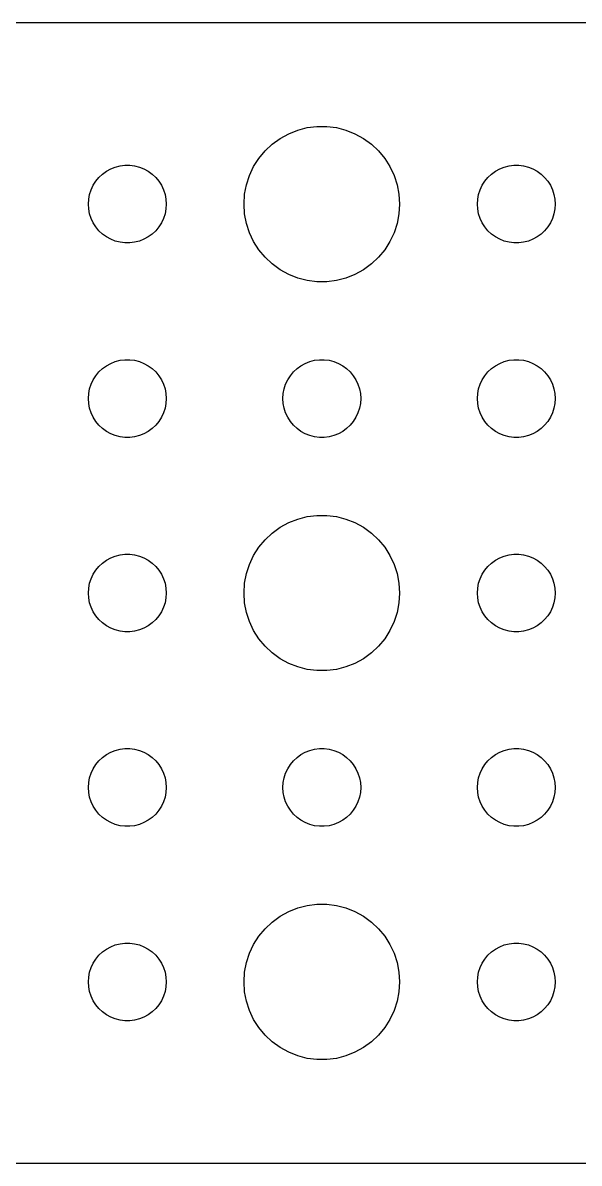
# Model space of a CAD drawing. Header units: metres. Extents: x -187 to 187, y -22 to 22.
# Drawn here: x -161.53 to -140.07, y -21.99 to 21.99 of the extents above; entities that cross this region are included whole.
import ezdxf

# ---------------------------------------------------------------- set-up
doc = ezdxf.new("R2010")
doc.units = ezdxf.units.M

msp = doc.modelspace()

# ---------------------------------------------------------------- linework, layer by layer
for p, q in [((182.314, 21.9901), (-182.314, 21.9901)), ((-151.607, 17.533), (-151.277, 17.7145)), ((-151.277, 17.7145), (-150.927, 17.8532)), ((-150.927, 17.8532), (-150.562, 17.9469)), ((-150.562, 17.9469), (-150.188, 17.9941)), ((-150.188, 17.9941), (-149.812, 17.9941)), ((-149.812, 17.9941), (-149.438, 17.9469)), ((-149.438, 17.9469), (-149.073, 17.8532)), ((-149.073, 17.8532), (-148.723, 17.7145)), ((-148.723, 17.7145), (-148.393, 17.533)), ((-152.187, 17.0536), (-151.912, 17.3115)), ((-151.912, 17.3115), (-151.607, 17.533)), ((-148.393, 17.533), (-148.088, 17.3115)), ((-148.088, 17.3115), (-147.813, 17.0536)), ((-152.629, 16.4453), (-152.427, 16.7634)), ((-152.427, 16.7634), (-152.187, 17.0536)), ((-147.813, 17.0536), (-147.573, 16.7634)), ((-147.573, 16.7634), (-147.371, 16.4453)), ((-158.304, 16.2665), (-158.139, 16.3572)), ((-158.139, 16.3572), (-157.964, 16.4266)), ((-157.964, 16.4266), (-157.781, 16.4734)), ((-157.781, 16.4734), (-157.594, 16.497)), ((-157.594, 16.497), (-157.406, 16.497)), ((-157.406, 16.497), (-157.219, 16.4734)), ((-157.219, 16.4734), (-157.036, 16.4266)), ((-157.036, 16.4266), (-156.861, 16.3572)), ((-156.861, 16.3572), (-156.696, 16.2665)), ((-152.789, 16.1044), (-152.629, 16.4453)), ((-147.371, 16.4453), (-147.211, 16.1044)), ((-143.304, 16.2665), (-143.139, 16.3572)), ((-143.139, 16.3572), (-142.964, 16.4266)), ((-142.964, 16.4266), (-142.781, 16.4734)), ((-142.781, 16.4734), (-142.594, 16.497)), ((-142.594, 16.497), (-142.406, 16.497)), ((-142.406, 16.497), (-142.219, 16.4734)), ((-142.219, 16.4734), (-142.036, 16.4266)), ((-142.036, 16.4266), (-141.861, 16.3572)), ((-141.861, 16.3572), (-141.696, 16.2665)), ((-158.814, 15.7226), (-158.714, 15.8817)), ((-158.714, 15.8817), (-158.593, 16.0268)), ((-158.593, 16.0268), (-158.456, 16.1558)), ((-158.456, 16.1558), (-158.304, 16.2665)), ((-156.696, 16.2665), (-156.544, 16.1558)), ((-156.544, 16.1558), (-156.407, 16.0268)), ((-156.407, 16.0268), (-156.286, 15.8817)), ((-156.286, 15.8817), (-156.186, 15.7226)), ((-152.906, 15.7461), (-152.789, 16.1044)), ((-147.211, 16.1044), (-147.094, 15.7461)), ((-143.814, 15.7226), (-143.714, 15.8817)), ((-143.714, 15.8817), (-143.593, 16.0268)), ((-143.593, 16.0268), (-143.456, 16.1558)), ((-143.456, 16.1558), (-143.304, 16.2665)), ((-141.696, 16.2665), (-141.544, 16.1558)), ((-141.544, 16.1558), (-141.407, 16.0268)), ((-141.407, 16.0268), (-141.286, 15.8817)), ((-141.286, 15.8817), (-141.186, 15.7226)), ((-158.953, 15.373), (-158.895, 15.5522)), ((-158.895, 15.5522), (-158.814, 15.7226)), ((-156.186, 15.7226), (-156.105, 15.5522)), ((-156.105, 15.5522), (-156.047, 15.373)), ((-152.976, 15.376), (-152.906, 15.7461)), ((-147.094, 15.7461), (-147.024, 15.376)), ((-143.953, 15.373), (-143.895, 15.5522)), ((-143.895, 15.5522), (-143.814, 15.7226)), ((-141.186, 15.7226), (-141.105, 15.5522)), ((-141.105, 15.5522), (-141.047, 15.373)), ((-159, 15), (-158.988, 15.188)), ((-158.988, 14.812), (-159, 15)), ((-158.988, 15.188), (-158.953, 15.373)), ((-156.047, 15.373), (-156.012, 15.188)), ((-156.012, 15.188), (-156, 15)), ((-156, 15), (-156.012, 14.812)), ((-153, 15), (-152.976, 15.376)), ((-152.976, 14.624), (-153, 15)), ((-147.024, 15.376), (-147, 15)), ((-147, 15), (-147.024, 14.624)), ((-144, 15), (-143.988, 15.188)), ((-143.988, 14.812), (-144, 15)), ((-143.988, 15.188), (-143.953, 15.373)), ((-141.047, 15.373), (-141.012, 15.188)), ((-141.012, 15.188), (-141, 15)), ((-141, 15), (-141.012, 14.812)), ((-158.953, 14.627), (-158.988, 14.812)), ((-158.895, 14.4478), (-158.953, 14.627)), ((-156.047, 14.627), (-156.105, 14.4478)), ((-156.012, 14.812), (-156.047, 14.627)), ((-152.906, 14.2539), (-152.976, 14.624)), ((-147.024, 14.624), (-147.094, 14.2539)), ((-143.953, 14.627), (-143.988, 14.812)), ((-143.895, 14.4478), (-143.953, 14.627)), ((-141.047, 14.627), (-141.105, 14.4478)), ((-141.012, 14.812), (-141.047, 14.627)), ((-158.814, 14.2774), (-158.895, 14.4478)), ((-158.714, 14.1183), (-158.814, 14.2774)), ((-158.593, 13.9732), (-158.714, 14.1183)), ((-156.286, 14.1183), (-156.407, 13.9732)), ((-156.186, 14.2774), (-156.286, 14.1183)), ((-156.105, 14.4478), (-156.186, 14.2774)), ((-152.789, 13.8956), (-152.906, 14.2539)), ((-147.094, 14.2539), (-147.211, 13.8956)), ((-143.814, 14.2774), (-143.895, 14.4478)), ((-143.714, 14.1183), (-143.814, 14.2774)), ((-143.593, 13.9732), (-143.714, 14.1183)), ((-141.286, 14.1183), (-141.407, 13.9732)), ((-141.186, 14.2774), (-141.286, 14.1183)), ((-141.105, 14.4478), (-141.186, 14.2774)), ((-158.456, 13.8442), (-158.593, 13.9732)), ((-158.304, 13.7335), (-158.456, 13.8442)), ((-158.139, 13.6427), (-158.304, 13.7335)), ((-157.964, 13.5734), (-158.139, 13.6427)), ((-156.861, 13.6427), (-157.036, 13.5734)), ((-156.696, 13.7335), (-156.861, 13.6427)), ((-156.544, 13.8442), (-156.696, 13.7335)), ((-156.407, 13.9732), (-156.544, 13.8442)), ((-152.629, 13.5547), (-152.789, 13.8956)), ((-147.211, 13.8956), (-147.371, 13.5547)), ((-143.456, 13.8442), (-143.593, 13.9732)), ((-143.304, 13.7335), (-143.456, 13.8442)), ((-143.139, 13.6427), (-143.304, 13.7335)), ((-142.964, 13.5734), (-143.139, 13.6427)), ((-141.861, 13.6427), (-142.036, 13.5734)), ((-141.696, 13.7335), (-141.861, 13.6427)), ((-141.544, 13.8442), (-141.696, 13.7335)), ((-141.407, 13.9732), (-141.544, 13.8442)), ((-157.781, 13.5266), (-157.964, 13.5734)), ((-157.594, 13.5029), (-157.781, 13.5266)), ((-157.406, 13.5029), (-157.594, 13.5029)), ((-157.219, 13.5266), (-157.406, 13.5029)), ((-157.036, 13.5734), (-157.219, 13.5266)), ((-152.427, 13.2366), (-152.629, 13.5547)), ((-152.187, 12.9464), (-152.427, 13.2366)), ((-147.573, 13.2366), (-147.813, 12.9464)), ((-147.371, 13.5547), (-147.573, 13.2366)), ((-142.781, 13.5266), (-142.964, 13.5734)), ((-142.594, 13.5029), (-142.781, 13.5266)), ((-142.406, 13.5029), (-142.594, 13.5029)), ((-142.219, 13.5266), (-142.406, 13.5029)), ((-142.036, 13.5734), (-142.219, 13.5266)), ((-151.912, 12.6884), (-152.187, 12.9464)), ((-147.813, 12.9464), (-148.088, 12.6884)), ((-151.607, 12.467), (-151.912, 12.6884)), ((-151.277, 12.2855), (-151.607, 12.467)), ((-148.393, 12.467), (-148.723, 12.2855)), ((-148.088, 12.6884), (-148.393, 12.467)), ((-150.927, 12.1468), (-151.277, 12.2855)), ((-150.562, 12.0531), (-150.927, 12.1468)), ((-150.188, 12.0059), (-150.562, 12.0531)), ((-149.812, 12.0059), (-150.188, 12.0059)), ((-149.438, 12.0531), (-149.812, 12.0059)), ((-149.073, 12.1468), (-149.438, 12.0531)), ((-148.723, 12.2855), (-149.073, 12.1468)), ((-158.304, 8.76648), (-158.139, 8.85724)), ((-158.139, 8.85724), (-157.964, 8.92657)), ((-157.964, 8.92657), (-157.781, 8.97342)), ((-157.781, 8.97342), (-157.594, 8.99704)), ((-157.594, 8.99704), (-157.406, 8.99704)), ((-157.406, 8.99704), (-157.219, 8.97342)), ((-157.219, 8.97342), (-157.036, 8.92657)), ((-157.036, 8.92657), (-156.861, 8.85724)), ((-156.861, 8.85724), (-156.696, 8.76648)), ((-150.804, 8.76648), (-150.639, 8.85724)), ((-150.639, 8.85724), (-150.464, 8.92657)), ((-150.464, 8.92657), (-150.281, 8.97342)), ((-150.281, 8.97342), (-150.094, 8.99704)), ((-150.094, 8.99704), (-149.906, 8.99704)), ((-149.906, 8.99704), (-149.719, 8.97342)), ((-149.719, 8.97342), (-149.536, 8.92657)), ((-149.536, 8.92657), (-149.361, 8.85724)), ((-149.361, 8.85724), (-149.196, 8.76648)), ((-143.304, 8.76648), (-143.139, 8.85724)), ((-143.139, 8.85724), (-142.964, 8.92657)), ((-142.964, 8.92657), (-142.781, 8.97342)), ((-142.781, 8.97342), (-142.594, 8.99704)), ((-142.594, 8.99704), (-142.406, 8.99704)), ((-142.406, 8.99704), (-142.219, 8.97342)), ((-142.219, 8.97342), (-142.036, 8.92657)), ((-142.036, 8.92657), (-141.861, 8.85724)), ((-141.861, 8.85724), (-141.696, 8.76648)), ((-158.814, 8.22263), (-158.714, 8.38167)), ((-158.714, 8.38167), (-158.593, 8.52681)), ((-158.593, 8.52681), (-158.456, 8.65576)), ((-158.456, 8.65576), (-158.304, 8.76648)), ((-156.696, 8.76648), (-156.544, 8.65576)), ((-156.544, 8.65576), (-156.407, 8.52681)), ((-156.407, 8.52681), (-156.286, 8.38167)), ((-156.286, 8.38167), (-156.186, 8.22263)), ((-151.314, 8.22263), (-151.214, 8.38167)), ((-151.214, 8.38167), (-151.093, 8.52681)), ((-151.093, 8.52681), (-150.956, 8.65576)), ((-150.956, 8.65576), (-150.804, 8.76648)), ((-149.196, 8.76648), (-149.044, 8.65576)), ((-149.044, 8.65576), (-148.907, 8.52681)), ((-148.907, 8.52681), (-148.786, 8.38167)), ((-148.786, 8.38167), (-148.686, 8.22263)), ((-143.814, 8.22263), (-143.714, 8.38167)), ((-143.714, 8.38167), (-143.593, 8.52681)), ((-143.593, 8.52681), (-143.456, 8.65576)), ((-143.456, 8.65576), (-143.304, 8.76648)), ((-141.696, 8.76648), (-141.544, 8.65576)), ((-141.544, 8.65576), (-141.407, 8.52681)), ((-141.407, 8.52681), (-141.286, 8.38167)), ((-141.286, 8.38167), (-141.186, 8.22263)), ((-158.953, 7.87303), (-158.895, 8.05219)), ((-158.895, 8.05219), (-158.814, 8.22263)), ((-156.186, 8.22263), (-156.105, 8.05219)), ((-156.105, 8.05219), (-156.047, 7.87303)), ((-151.453, 7.87303), (-151.395, 8.05219)), ((-151.395, 8.05219), (-151.314, 8.22263)), ((-148.686, 8.22263), (-148.605, 8.05219)), ((-148.605, 8.05219), (-148.547, 7.87303)), ((-143.953, 7.87303), (-143.895, 8.05219)), ((-143.895, 8.05219), (-143.814, 8.22263)), ((-141.186, 8.22263), (-141.105, 8.05219)), ((-141.105, 8.05219), (-141.047, 7.87303)), ((-159, 7.5), (-158.988, 7.68799)), ((-158.988, 7.312), (-159, 7.5)), ((-158.988, 7.68799), (-158.953, 7.87303)), ((-156.047, 7.87303), (-156.012, 7.68799)), ((-156.012, 7.68799), (-156, 7.5)), ((-156, 7.5), (-156.012, 7.312)), ((-151.5, 7.5), (-151.488, 7.68799)), ((-151.488, 7.312), (-151.5, 7.5)), ((-151.488, 7.68799), (-151.453, 7.87303)), ((-148.547, 7.87303), (-148.512, 7.68799)), ((-148.512, 7.68799), (-148.5, 7.5)), ((-148.5, 7.5), (-148.512, 7.312)), ((-144, 7.5), (-143.988, 7.68799)), ((-143.988, 7.312), (-144, 7.5)), ((-143.988, 7.68799), (-143.953, 7.87303)), ((-141.047, 7.87303), (-141.012, 7.68799)), ((-141.012, 7.68799), (-141, 7.5)), ((-141, 7.5), (-141.012, 7.312)), ((-158.953, 7.12695), (-158.988, 7.312)), ((-158.895, 6.9478), (-158.953, 7.12695)), ((-156.047, 7.12695), (-156.105, 6.9478)), ((-156.012, 7.312), (-156.047, 7.12695)), ((-151.453, 7.12695), (-151.488, 7.312)), ((-151.395, 6.9478), (-151.453, 7.12695)), ((-148.547, 7.12695), (-148.605, 6.9478)), ((-148.512, 7.312), (-148.547, 7.12695)), ((-143.953, 7.12695), (-143.988, 7.312)), ((-143.895, 6.9478), (-143.953, 7.12695)), ((-141.047, 7.12695), (-141.105, 6.9478)), ((-141.012, 7.312), (-141.047, 7.12695)), ((-158.814, 6.77736), (-158.895, 6.9478)), ((-158.714, 6.61832), (-158.814, 6.77736)), ((-158.593, 6.47318), (-158.714, 6.61832)), ((-156.286, 6.61832), (-156.407, 6.47318)), ((-156.186, 6.77736), (-156.286, 6.61832)), ((-156.105, 6.9478), (-156.186, 6.77736)), ((-151.314, 6.77736), (-151.395, 6.9478)), ((-151.214, 6.61832), (-151.314, 6.77736)), ((-151.093, 6.47318), (-151.214, 6.61832)), ((-148.786, 6.61832), (-148.907, 6.47318)), ((-148.686, 6.77736), (-148.786, 6.61832)), ((-148.605, 6.9478), (-148.686, 6.77736)), ((-143.814, 6.77736), (-143.895, 6.9478)), ((-143.714, 6.61832), (-143.814, 6.77736)), ((-143.593, 6.47318), (-143.714, 6.61832)), ((-141.286, 6.61832), (-141.407, 6.47318)), ((-141.186, 6.77736), (-141.286, 6.61832)), ((-141.105, 6.9478), (-141.186, 6.77736)), ((-158.456, 6.34422), (-158.593, 6.47318)), ((-158.304, 6.23351), (-158.456, 6.34422)), ((-158.139, 6.14275), (-158.304, 6.23351)), ((-156.696, 6.23351), (-156.861, 6.14275)), ((-156.544, 6.34422), (-156.696, 6.23351)), ((-156.407, 6.47318), (-156.544, 6.34422)), ((-150.956, 6.34422), (-151.093, 6.47318)), ((-150.804, 6.23351), (-150.956, 6.34422)), ((-150.639, 6.14275), (-150.804, 6.23351)), ((-149.196, 6.23351), (-149.361, 6.14275)), ((-149.044, 6.34422), (-149.196, 6.23351)), ((-148.907, 6.47318), (-149.044, 6.34422)), ((-143.456, 6.34422), (-143.593, 6.47318)), ((-143.304, 6.23351), (-143.456, 6.34422)), ((-143.139, 6.14275), (-143.304, 6.23351)), ((-141.696, 6.23351), (-141.861, 6.14275)), ((-141.544, 6.34422), (-141.696, 6.23351)), ((-141.407, 6.47318), (-141.544, 6.34422)), ((-157.964, 6.07341), (-158.139, 6.14275)), ((-157.781, 6.02657), (-157.964, 6.07341)), ((-157.594, 6.00294), (-157.781, 6.02657)), ((-157.406, 6.00294), (-157.594, 6.00294)), ((-157.219, 6.02657), (-157.406, 6.00294)), ((-157.036, 6.07341), (-157.219, 6.02657)), ((-156.861, 6.14275), (-157.036, 6.07341)), ((-150.464, 6.07341), (-150.639, 6.14275)), ((-150.281, 6.02657), (-150.464, 6.07341)), ((-150.094, 6.00294), (-150.281, 6.02657)), ((-149.906, 6.00294), (-150.094, 6.00294)), ((-149.719, 6.02657), (-149.906, 6.00294)), ((-149.536, 6.07341), (-149.719, 6.02657)), ((-149.361, 6.14275), (-149.536, 6.07341)), ((-142.964, 6.07341), (-143.139, 6.14275)), ((-142.781, 6.02657), (-142.964, 6.07341)), ((-142.594, 6.00294), (-142.781, 6.02657)), ((-142.406, 6.00294), (-142.594, 6.00294)), ((-142.219, 6.02657), (-142.406, 6.00294)), ((-142.036, 6.07341), (-142.219, 6.02657)), ((-141.861, 6.14275), (-142.036, 6.07341)), ((-151.607, 2.53297), (-151.277, 2.71448)), ((-151.277, 2.71448), (-150.927, 2.85316)), ((-150.927, 2.85316), (-150.562, 2.94685)), ((-150.562, 2.94685), (-150.188, 2.99408)), ((-150.188, 2.99408), (-149.812, 2.99408)), ((-149.812, 2.99408), (-149.438, 2.94685)), ((-149.438, 2.94685), (-149.073, 2.85316)), ((-149.073, 2.85316), (-148.723, 2.71448)), ((-148.723, 2.71448), (-148.393, 2.53297)), ((-152.187, 2.05363), (-151.912, 2.31154)), ((-151.912, 2.31154), (-151.607, 2.53297)), ((-148.393, 2.53297), (-148.088, 2.31154)), ((-148.088, 2.31154), (-147.813, 2.05363)), ((-152.629, 1.44525), (-152.427, 1.76335)), ((-152.427, 1.76335), (-152.187, 2.05363)), ((-147.813, 2.05363), (-147.573, 1.76335)), ((-147.573, 1.76335), (-147.371, 1.44525)), ((-158.304, 1.26648), (-158.139, 1.35724)), ((-158.139, 1.35724), (-157.964, 1.42657)), ((-157.964, 1.42657), (-157.781, 1.47342)), ((-157.781, 1.47342), (-157.594, 1.49704)), ((-157.594, 1.49704), (-157.406, 1.49704)), ((-157.406, 1.49704), (-157.219, 1.47342)), ((-157.219, 1.47342), (-157.036, 1.42657)), ((-157.036, 1.42657), (-156.861, 1.35724)), ((-156.861, 1.35724), (-156.696, 1.26648)), ((-152.789, 1.10437), (-152.629, 1.44525)), ((-147.371, 1.44525), (-147.211, 1.10437)), ((-143.304, 1.26648), (-143.139, 1.35724)), ((-143.139, 1.35724), (-142.964, 1.42657)), ((-142.964, 1.42657), (-142.781, 1.47342)), ((-142.781, 1.47342), (-142.594, 1.49704)), ((-142.594, 1.49704), (-142.406, 1.49704)), ((-142.406, 1.49704), (-142.219, 1.47342)), ((-142.219, 1.47342), (-142.036, 1.42657)), ((-142.036, 1.42657), (-141.861, 1.35724)), ((-141.861, 1.35724), (-141.696, 1.26648)), ((-158.814, 0.722626), (-158.714, 0.881668)), ((-158.714, 0.881668), (-158.593, 1.02681)), ((-158.593, 1.02681), (-158.456, 1.15576)), ((-158.456, 1.15576), (-158.304, 1.26648)), ((-156.696, 1.26648), (-156.544, 1.15576)), ((-156.544, 1.15576), (-156.407, 1.02681)), ((-156.407, 1.02681), (-156.286, 0.881668)), ((-156.286, 0.881668), (-156.186, 0.722626)), ((-152.906, 0.746063), (-152.789, 1.10437)), ((-147.211, 1.10437), (-147.094, 0.746063)), ((-143.814, 0.722626), (-143.714, 0.881668)), ((-143.714, 0.881668), (-143.593, 1.02681)), ((-143.593, 1.02681), (-143.456, 1.15576)), ((-143.456, 1.15576), (-143.304, 1.26648)), ((-141.696, 1.26648), (-141.544, 1.15576)), ((-141.544, 1.15576), (-141.407, 1.02681)), ((-141.407, 1.02681), (-141.286, 0.881668)), ((-141.286, 0.881668), (-141.186, 0.722626)), ((-158.953, 0.373032), (-158.895, 0.552185)), ((-158.895, 0.552185), (-158.814, 0.722626)), ((-156.186, 0.722626), (-156.105, 0.552185)), ((-156.105, 0.552185), (-156.047, 0.373032)), ((-152.976, 0.375992), (-152.906, 0.746063)), ((-147.094, 0.746063), (-147.024, 0.375992)), ((-143.953, 0.373032), (-143.895, 0.552185)), ((-143.895, 0.552185), (-143.814, 0.722626)), ((-141.186, 0.722626), (-141.105, 0.552185)), ((-141.105, 0.552185), (-141.047, 0.373032)), ((-159, 0), (-158.988, 0.187988)), ((-158.988, -0.187988), (-159, 0)), ((-158.988, 0.187988), (-158.953, 0.373032)), ((-156.047, 0.373032), (-156.012, 0.187988)), ((-156.012, 0.187988), (-156, 0)), ((-156, 0), (-156.012, -0.187988)), ((-153, 0), (-152.976, 0.375992)), ((-152.976, -0.375992), (-153, 0)), ((-147.024, 0.375992), (-147, 0)), ((-147, 0), (-147.024, -0.375992)), ((-144, 0), (-143.988, 0.187988)), ((-143.988, -0.187988), (-144, 0)), ((-143.988, 0.187988), (-143.953, 0.373032)), ((-141.047, 0.373032), (-141.012, 0.187988)), ((-141.012, 0.187988), (-141, 0)), ((-141, 0), (-141.012, -0.187988)), ((-158.953, -0.373032), (-158.988, -0.187988)), ((-158.895, -0.552185), (-158.953, -0.373032)), ((-156.047, -0.373032), (-156.105, -0.552185)), ((-156.012, -0.187988), (-156.047, -0.373032)), ((-152.906, -0.746063), (-152.976, -0.375992)), ((-147.024, -0.375992), (-147.094, -0.746063)), ((-143.953, -0.373032), (-143.988, -0.187988)), ((-143.895, -0.552185), (-143.953, -0.373032)), ((-141.047, -0.373032), (-141.105, -0.552185)), ((-141.012, -0.187988), (-141.047, -0.373032)), ((-158.814, -0.722626), (-158.895, -0.552185)), ((-158.714, -0.881668), (-158.814, -0.722626)), ((-156.186, -0.722626), (-156.286, -0.881668)), ((-156.105, -0.552185), (-156.186, -0.722626)), ((-152.789, -1.10437), (-152.906, -0.746063)), ((-147.094, -0.746063), (-147.211, -1.10437)), ((-143.814, -0.722626), (-143.895, -0.552185)), ((-143.714, -0.881668), (-143.814, -0.722626)), ((-141.186, -0.722626), (-141.286, -0.881668)), ((-141.105, -0.552185), (-141.186, -0.722626)), ((-158.593, -1.02681), (-158.714, -0.881668)), ((-158.456, -1.15576), (-158.593, -1.02681)), ((-158.304, -1.26648), (-158.456, -1.15576)), ((-158.139, -1.35724), (-158.304, -1.26648)), ((-156.696, -1.26648), (-156.861, -1.35724)), ((-156.544, -1.15576), (-156.696, -1.26648)), ((-156.407, -1.02681), (-156.544, -1.15576)), ((-156.286, -0.881668), (-156.407, -1.02681)), ((-152.629, -1.44525), (-152.789, -1.10437)), ((-147.211, -1.10437), (-147.371, -1.44525)), ((-143.593, -1.02681), (-143.714, -0.881668)), ((-143.456, -1.15576), (-143.593, -1.02681)), ((-143.304, -1.26648), (-143.456, -1.15576)), ((-143.139, -1.35724), (-143.304, -1.26648)), ((-141.696, -1.26648), (-141.861, -1.35724)), ((-141.544, -1.15576), (-141.696, -1.26648)), ((-141.407, -1.02681), (-141.544, -1.15576)), ((-141.286, -0.881668), (-141.407, -1.02681)), ((-157.964, -1.42657), (-158.139, -1.35724)), ((-157.781, -1.47342), (-157.964, -1.42657)), ((-157.594, -1.49704), (-157.781, -1.47342)), ((-157.406, -1.49704), (-157.594, -1.49704)), ((-157.219, -1.47342), (-157.406, -1.49704)), ((-157.036, -1.42657), (-157.219, -1.47342)), ((-156.861, -1.35724), (-157.036, -1.42657)), ((-152.427, -1.76335), (-152.629, -1.44525)), ((-147.371, -1.44525), (-147.573, -1.76335)), ((-142.964, -1.42657), (-143.139, -1.35724)), ((-142.781, -1.47342), (-142.964, -1.42657)), ((-142.594, -1.49704), (-142.781, -1.47342)), ((-142.406, -1.49704), (-142.594, -1.49704)), ((-142.219, -1.47342), (-142.406, -1.49704)), ((-142.036, -1.42657), (-142.219, -1.47342)), ((-141.861, -1.35724), (-142.036, -1.42657)), ((-152.187, -2.05363), (-152.427, -1.76335)), ((-151.912, -2.31154), (-152.187, -2.05363)), ((-147.813, -2.05363), (-148.088, -2.31154)), ((-147.573, -1.76335), (-147.813, -2.05363)), ((-151.607, -2.53297), (-151.912, -2.31154)), ((-151.277, -2.71448), (-151.607, -2.53297)), ((-148.393, -2.53297), (-148.723, -2.71448)), ((-148.088, -2.31154), (-148.393, -2.53297)), ((-150.927, -2.85316), (-151.277, -2.71448)), ((-150.562, -2.94685), (-150.927, -2.85316)), ((-150.188, -2.99408), (-150.562, -2.94685)), ((-149.812, -2.99408), (-150.188, -2.99408)), ((-149.438, -2.94685), (-149.812, -2.99408)), ((-149.073, -2.85316), (-149.438, -2.94685)), ((-148.723, -2.71448), (-149.073, -2.85316)), ((-158.304, -6.23351), (-158.139, -6.14275)), ((-158.139, -6.14275), (-157.964, -6.07341)), ((-157.964, -6.07341), (-157.781, -6.02657)), ((-157.781, -6.02657), (-157.594, -6.00294)), ((-157.594, -6.00294), (-157.406, -6.00294)), ((-157.406, -6.00294), (-157.219, -6.02657)), ((-157.219, -6.02657), (-157.036, -6.07341)), ((-157.036, -6.07341), (-156.861, -6.14275)), ((-156.861, -6.14275), (-156.696, -6.23351)), ((-150.804, -6.23351), (-150.639, -6.14275)), ((-150.639, -6.14275), (-150.464, -6.07341)), ((-150.464, -6.07341), (-150.281, -6.02657)), ((-150.281, -6.02657), (-150.094, -6.00294)), ((-150.094, -6.00294), (-149.906, -6.00294)), ((-149.906, -6.00294), (-149.719, -6.02657)), ((-149.719, -6.02657), (-149.536, -6.07341)), ((-149.536, -6.07341), (-149.361, -6.14275)), ((-149.361, -6.14275), (-149.196, -6.23351)), ((-143.304, -6.23351), (-143.139, -6.14275)), ((-143.139, -6.14275), (-142.964, -6.07341)), ((-142.964, -6.07341), (-142.781, -6.02657)), ((-142.781, -6.02657), (-142.594, -6.00294)), ((-142.594, -6.00294), (-142.406, -6.00294)), ((-142.406, -6.00294), (-142.219, -6.02657)), ((-142.219, -6.02657), (-142.036, -6.07341)), ((-142.036, -6.07341), (-141.861, -6.14275)), ((-141.861, -6.14275), (-141.696, -6.23351)), ((-158.714, -6.61832), (-158.593, -6.47318)), ((-158.593, -6.47318), (-158.456, -6.34422)), ((-158.456, -6.34422), (-158.304, -6.23351)), ((-156.696, -6.23351), (-156.544, -6.34422)), ((-156.544, -6.34422), (-156.407, -6.47318)), ((-156.407, -6.47318), (-156.286, -6.61832)), ((-151.214, -6.61832), (-151.093, -6.47318)), ((-151.093, -6.47318), (-150.956, -6.34422)), ((-150.956, -6.34422), (-150.804, -6.23351)), ((-149.196, -6.23351), (-149.044, -6.34422)), ((-149.044, -6.34422), (-148.907, -6.47318)), ((-148.907, -6.47318), (-148.786, -6.61832)), ((-143.714, -6.61832), (-143.593, -6.47318)), ((-143.593, -6.47318), (-143.456, -6.34422)), ((-143.456, -6.34422), (-143.304, -6.23351)), ((-141.696, -6.23351), (-141.544, -6.34422)), ((-141.544, -6.34422), (-141.407, -6.47318)), ((-141.407, -6.47318), (-141.286, -6.61832)), ((-158.953, -7.12695), (-158.895, -6.9478)), ((-158.895, -6.9478), (-158.814, -6.77736)), ((-158.814, -6.77736), (-158.714, -6.61832)), ((-156.286, -6.61832), (-156.186, -6.77736)), ((-156.186, -6.77736), (-156.105, -6.9478)), ((-156.105, -6.9478), (-156.047, -7.12695)), ((-151.453, -7.12695), (-151.395, -6.9478)), ((-151.395, -6.9478), (-151.314, -6.77736)), ((-151.314, -6.77736), (-151.214, -6.61832)), ((-148.786, -6.61832), (-148.686, -6.77736)), ((-148.686, -6.77736), (-148.605, -6.9478)), ((-148.605, -6.9478), (-148.547, -7.12695)), ((-143.953, -7.12695), (-143.895, -6.9478)), ((-143.895, -6.9478), (-143.814, -6.77736)), ((-143.814, -6.77736), (-143.714, -6.61832)), ((-141.286, -6.61832), (-141.186, -6.77736)), ((-141.186, -6.77736), (-141.105, -6.9478)), ((-141.105, -6.9478), (-141.047, -7.12695)), ((-159, -7.5), (-158.988, -7.312)), ((-158.988, -7.312), (-158.953, -7.12695)), ((-156.047, -7.12695), (-156.012, -7.312)), ((-156.012, -7.312), (-156, -7.5)), ((-151.5, -7.5), (-151.488, -7.312)), ((-151.488, -7.312), (-151.453, -7.12695)), ((-148.547, -7.12695), (-148.512, -7.312)), ((-148.512, -7.312), (-148.5, -7.5)), ((-144, -7.5), (-143.988, -7.312)), ((-143.988, -7.312), (-143.953, -7.12695)), ((-141.047, -7.12695), (-141.012, -7.312)), ((-141.012, -7.312), (-141, -7.5)), ((-158.988, -7.68799), (-159, -7.5)), ((-158.953, -7.87303), (-158.988, -7.68799)), ((-158.895, -8.05219), (-158.953, -7.87303)), ((-156.047, -7.87303), (-156.105, -8.05219)), ((-156.012, -7.68799), (-156.047, -7.87303)), ((-156, -7.5), (-156.012, -7.68799)), ((-151.488, -7.68799), (-151.5, -7.5)), ((-151.453, -7.87303), (-151.488, -7.68799)), ((-151.395, -8.05219), (-151.453, -7.87303)), ((-148.547, -7.87303), (-148.605, -8.05219)), ((-148.512, -7.68799), (-148.547, -7.87303)), ((-148.5, -7.5), (-148.512, -7.68799)), ((-143.988, -7.68799), (-144, -7.5)), ((-143.953, -7.87303), (-143.988, -7.68799)), ((-143.895, -8.05219), (-143.953, -7.87303)), ((-141.047, -7.87303), (-141.105, -8.05219)), ((-141.012, -7.68799), (-141.047, -7.87303)), ((-141, -7.5), (-141.012, -7.68799)), ((-158.814, -8.22263), (-158.895, -8.05219)), ((-158.714, -8.38167), (-158.814, -8.22263)), ((-156.186, -8.22263), (-156.286, -8.38167)), ((-156.105, -8.05219), (-156.186, -8.22263)), ((-151.314, -8.22263), (-151.395, -8.05219)), ((-151.214, -8.38167), (-151.314, -8.22263)), ((-148.686, -8.22263), (-148.786, -8.38167)), ((-148.605, -8.05219), (-148.686, -8.22263)), ((-143.814, -8.22263), (-143.895, -8.05219)), ((-143.714, -8.38167), (-143.814, -8.22263)), ((-141.186, -8.22263), (-141.286, -8.38167)), ((-141.105, -8.05219), (-141.186, -8.22263)), ((-158.593, -8.52681), (-158.714, -8.38167)), ((-158.456, -8.65576), (-158.593, -8.52681)), ((-158.304, -8.76648), (-158.456, -8.65576)), ((-158.139, -8.85724), (-158.304, -8.76648)), ((-156.696, -8.76648), (-156.861, -8.85724)), ((-156.544, -8.65576), (-156.696, -8.76648)), ((-156.407, -8.52681), (-156.544, -8.65576)), ((-156.286, -8.38167), (-156.407, -8.52681)), ((-151.093, -8.52681), (-151.214, -8.38167)), ((-150.956, -8.65576), (-151.093, -8.52681)), ((-150.804, -8.76648), (-150.956, -8.65576)), ((-150.639, -8.85724), (-150.804, -8.76648)), ((-149.196, -8.76648), (-149.361, -8.85724)), ((-149.044, -8.65576), (-149.196, -8.76648)), ((-148.907, -8.52681), (-149.044, -8.65576)), ((-148.786, -8.38167), (-148.907, -8.52681)), ((-143.593, -8.52681), (-143.714, -8.38167)), ((-143.456, -8.65576), (-143.593, -8.52681)), ((-143.304, -8.76648), (-143.456, -8.65576)), ((-143.139, -8.85724), (-143.304, -8.76648)), ((-141.696, -8.76648), (-141.861, -8.85724)), ((-141.544, -8.65576), (-141.696, -8.76648)), ((-141.407, -8.52681), (-141.544, -8.65576)), ((-141.286, -8.38167), (-141.407, -8.52681)), ((-157.964, -8.92657), (-158.139, -8.85724)), ((-157.781, -8.97342), (-157.964, -8.92657)), ((-157.594, -8.99704), (-157.781, -8.97342)), ((-157.406, -8.99704), (-157.594, -8.99704)), ((-157.219, -8.97342), (-157.406, -8.99704)), ((-157.036, -8.92657), (-157.219, -8.97342)), ((-156.861, -8.85724), (-157.036, -8.92657)), ((-150.464, -8.92657), (-150.639, -8.85724)), ((-150.281, -8.97342), (-150.464, -8.92657)), ((-150.094, -8.99704), (-150.281, -8.97342)), ((-149.906, -8.99704), (-150.094, -8.99704)), ((-149.719, -8.97342), (-149.906, -8.99704)), ((-149.536, -8.92657), (-149.719, -8.97342)), ((-149.361, -8.85724), (-149.536, -8.92657)), ((-142.964, -8.92657), (-143.139, -8.85724)), ((-142.781, -8.97342), (-142.964, -8.92657)), ((-142.594, -8.99704), (-142.781, -8.97342)), ((-142.406, -8.99704), (-142.594, -8.99704)), ((-142.219, -8.97342), (-142.406, -8.99704)), ((-142.036, -8.92657), (-142.219, -8.97342)), ((-141.861, -8.85724), (-142.036, -8.92657)), ((-151.607, -12.467), (-151.277, -12.2855)), ((-151.277, -12.2855), (-150.927, -12.1468)), ((-150.927, -12.1468), (-150.562, -12.0531)), ((-150.562, -12.0531), (-150.188, -12.0059)), ((-150.188, -12.0059), (-149.812, -12.0059)), ((-149.812, -12.0059), (-149.438, -12.0531)), ((-149.438, -12.0531), (-149.073, -12.1468)), ((-149.073, -12.1468), (-148.723, -12.2855)), ((-148.723, -12.2855), (-148.393, -12.467)), ((-152.187, -12.9464), (-151.912, -12.6884)), ((-151.912, -12.6884), (-151.607, -12.467)), ((-148.393, -12.467), (-148.088, -12.6884)), ((-148.088, -12.6884), (-147.813, -12.9464)), ((-152.427, -13.2366), (-152.187, -12.9464)), ((-147.813, -12.9464), (-147.573, -13.2366)), ((-158.139, -13.6427), (-157.964, -13.5734)), ((-157.964, -13.5734), (-157.781, -13.5266)), ((-157.781, -13.5266), (-157.594, -13.5029)), ((-157.594, -13.5029), (-157.406, -13.5029)), ((-157.406, -13.5029), (-157.219, -13.5266)), ((-157.219, -13.5266), (-157.036, -13.5734)), ((-157.036, -13.5734), (-156.861, -13.6427)), ((-152.789, -13.8956), (-152.629, -13.5547)), ((-152.629, -13.5547), (-152.427, -13.2366)), ((-147.573, -13.2366), (-147.371, -13.5547)), ((-147.371, -13.5547), (-147.211, -13.8956)), ((-143.139, -13.6427), (-142.964, -13.5734)), ((-142.964, -13.5734), (-142.781, -13.5266)), ((-142.781, -13.5266), (-142.594, -13.5029)), ((-142.594, -13.5029), (-142.406, -13.5029)), ((-142.406, -13.5029), (-142.219, -13.5266)), ((-142.219, -13.5266), (-142.036, -13.5734)), ((-142.036, -13.5734), (-141.861, -13.6427)), ((-158.714, -14.1183), (-158.593, -13.9732)), ((-158.593, -13.9732), (-158.456, -13.8442)), ((-158.456, -13.8442), (-158.304, -13.7335)), ((-158.304, -13.7335), (-158.139, -13.6427)), ((-156.861, -13.6427), (-156.696, -13.7335)), ((-156.696, -13.7335), (-156.544, -13.8442)), ((-156.544, -13.8442), (-156.407, -13.9732)), ((-156.407, -13.9732), (-156.286, -14.1183)), ((-152.906, -14.2539), (-152.789, -13.8956)), ((-147.211, -13.8956), (-147.094, -14.2539)), ((-143.714, -14.1183), (-143.593, -13.9732)), ((-143.593, -13.9732), (-143.456, -13.8442)), ((-143.456, -13.8442), (-143.304, -13.7335)), ((-143.304, -13.7335), (-143.139, -13.6427)), ((-141.861, -13.6427), (-141.696, -13.7335)), ((-141.696, -13.7335), (-141.544, -13.8442)), ((-141.544, -13.8442), (-141.407, -13.9732)), ((-141.407, -13.9732), (-141.286, -14.1183)), ((-158.953, -14.627), (-158.895, -14.4478)), ((-158.895, -14.4478), (-158.814, -14.2774)), ((-158.814, -14.2774), (-158.714, -14.1183)), ((-156.286, -14.1183), (-156.186, -14.2774)), ((-156.186, -14.2774), (-156.105, -14.4478)), ((-156.105, -14.4478), (-156.047, -14.627)), ((-152.976, -14.624), (-152.906, -14.2539)), ((-147.094, -14.2539), (-147.024, -14.624)), ((-143.953, -14.627), (-143.895, -14.4478)), ((-143.895, -14.4478), (-143.814, -14.2774)), ((-143.814, -14.2774), (-143.714, -14.1183)), ((-141.286, -14.1183), (-141.186, -14.2774)), ((-141.186, -14.2774), (-141.105, -14.4478)), ((-141.105, -14.4478), (-141.047, -14.627)), ((-159, -15), (-158.988, -14.812)), ((-158.988, -14.812), (-158.953, -14.627)), ((-156.047, -14.627), (-156.012, -14.812)), ((-156.012, -14.812), (-156, -15)), ((-153, -15), (-152.976, -14.624)), ((-147.024, -14.624), (-147, -15)), ((-144, -15), (-143.988, -14.812)), ((-143.988, -14.812), (-143.953, -14.627)), ((-141.047, -14.627), (-141.012, -14.812)), ((-141.012, -14.812), (-141, -15)), ((-158.988, -15.188), (-159, -15)), ((-158.953, -15.373), (-158.988, -15.188)), ((-158.895, -15.5522), (-158.953, -15.373)), ((-156.047, -15.373), (-156.105, -15.5522)), ((-156.012, -15.188), (-156.047, -15.373)), ((-156, -15), (-156.012, -15.188)), ((-152.976, -15.376), (-153, -15)), ((-152.906, -15.7461), (-152.976, -15.376)), ((-147.024, -15.376), (-147.094, -15.7461)), ((-147, -15), (-147.024, -15.376)), ((-143.988, -15.188), (-144, -15)), ((-143.953, -15.373), (-143.988, -15.188)), ((-143.895, -15.5522), (-143.953, -15.373)), ((-141.047, -15.373), (-141.105, -15.5522)), ((-141.012, -15.188), (-141.047, -15.373)), ((-141, -15), (-141.012, -15.188)), ((-158.814, -15.7226), (-158.895, -15.5522)), ((-158.714, -15.8817), (-158.814, -15.7226)), ((-156.186, -15.7226), (-156.286, -15.8817)), ((-156.105, -15.5522), (-156.186, -15.7226)), ((-152.789, -16.1044), (-152.906, -15.7461)), ((-147.094, -15.7461), (-147.211, -16.1044)), ((-143.814, -15.7226), (-143.895, -15.5522)), ((-143.714, -15.8817), (-143.814, -15.7226)), ((-141.186, -15.7226), (-141.286, -15.8817)), ((-141.105, -15.5522), (-141.186, -15.7226)), ((-158.593, -16.0268), (-158.714, -15.8817)), ((-158.456, -16.1558), (-158.593, -16.0268)), ((-158.304, -16.2665), (-158.456, -16.1558)), ((-158.139, -16.3572), (-158.304, -16.2665)), ((-156.696, -16.2665), (-156.861, -16.3572)), ((-156.544, -16.1558), (-156.696, -16.2665)), ((-156.407, -16.0268), (-156.544, -16.1558)), ((-156.286, -15.8817), (-156.407, -16.0268)), ((-152.629, -16.4453), (-152.789, -16.1044)), ((-147.211, -16.1044), (-147.371, -16.4453)), ((-143.593, -16.0268), (-143.714, -15.8817)), ((-143.456, -16.1558), (-143.593, -16.0268)), ((-143.304, -16.2665), (-143.456, -16.1558)), ((-143.139, -16.3572), (-143.304, -16.2665)), ((-141.696, -16.2665), (-141.861, -16.3572)), ((-141.544, -16.1558), (-141.696, -16.2665)), ((-141.407, -16.0268), (-141.544, -16.1558)), ((-141.286, -15.8817), (-141.407, -16.0268)), ((-157.964, -16.4266), (-158.139, -16.3572)), ((-157.781, -16.4734), (-157.964, -16.4266)), ((-157.594, -16.497), (-157.781, -16.4734)), ((-157.406, -16.497), (-157.594, -16.497)), ((-157.219, -16.4734), (-157.406, -16.497)), ((-157.036, -16.4266), (-157.219, -16.4734)), ((-156.861, -16.3572), (-157.036, -16.4266)), ((-152.427, -16.7634), (-152.629, -16.4453)), ((-147.371, -16.4453), (-147.573, -16.7634)), ((-142.964, -16.4266), (-143.139, -16.3572)), ((-142.781, -16.4734), (-142.964, -16.4266)), ((-142.594, -16.497), (-142.781, -16.4734)), ((-142.406, -16.497), (-142.594, -16.497)), ((-142.219, -16.4734), (-142.406, -16.497)), ((-142.036, -16.4266), (-142.219, -16.4734)), ((-141.861, -16.3572), (-142.036, -16.4266)), ((-152.187, -17.0536), (-152.427, -16.7634)), ((-151.912, -17.3115), (-152.187, -17.0536)), ((-147.813, -17.0536), (-148.088, -17.3115)), ((-147.573, -16.7634), (-147.813, -17.0536)), ((-151.607, -17.533), (-151.912, -17.3115)), ((-151.277, -17.7145), (-151.607, -17.533)), ((-148.393, -17.533), (-148.723, -17.7145)), ((-148.088, -17.3115), (-148.393, -17.533)), ((-150.927, -17.8532), (-151.277, -17.7145)), ((-150.562, -17.9469), (-150.927, -17.8532)), ((-150.188, -17.9941), (-150.562, -17.9469)), ((-149.812, -17.9941), (-150.188, -17.9941)), ((-149.438, -17.9469), (-149.812, -17.9941)), ((-149.073, -17.8532), (-149.438, -17.9469)), ((-148.723, -17.7145), (-149.073, -17.8532)), ((-182.314, -21.9901), (182.314, -21.9901))]:
    msp.add_line(p, q)

doc.saveas('drawing.dxf')
